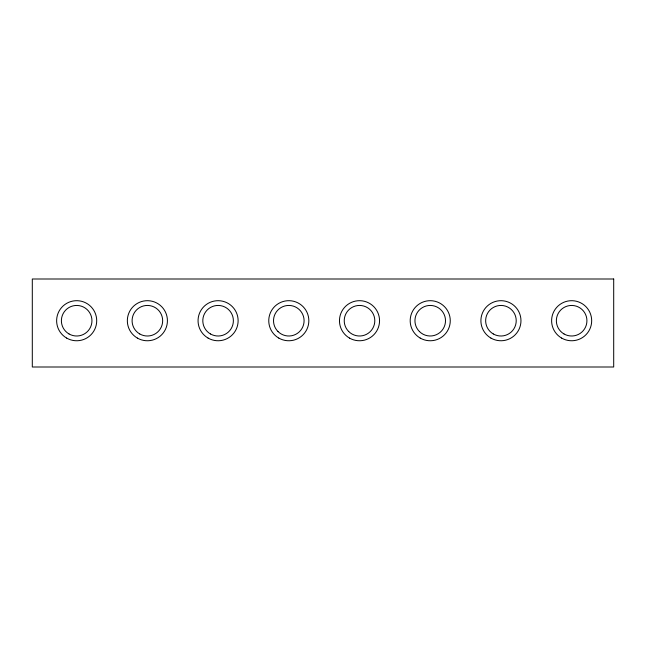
<?xml version="1.0" encoding="UTF-8"?>
<svg xmlns="http://www.w3.org/2000/svg" width="646" height="646" viewBox="0 0 646 646"><rect width="100%" height="100%" fill="white"/><g stroke="black" fill="none" stroke-linecap="round" stroke-linejoin="round"><path stroke-width="0.97" d="M613.7 278.999L32.3 278.999L32.3 367.001L613.7 367.001L613.7 278.999M66.651 338.076A20.034 20.034 0 0 0 96.706 320.723A20.034 20.034 0 0 0 66.651 303.37A20.034 20.034 0 0 0 66.651 338.076M490.92 338.076A20.034 20.034 0 0 0 520.967 320.723A20.034 20.034 0 0 0 490.92 303.37A20.034 20.034 0 0 0 490.92 338.076M420.207 338.076A20.034 20.034 0 0 0 450.262 320.723A20.034 20.034 0 0 0 420.207 303.37A20.034 20.034 0 0 0 420.207 338.076M349.494 338.076A20.034 20.034 0 0 0 379.549 320.723A20.034 20.034 0 0 0 349.494 303.37A20.034 20.034 0 0 0 349.494 338.076M561.632 338.076A20.034 20.034 0 0 0 591.679 320.723A20.034 20.034 0 0 0 561.632 303.37A20.034 20.034 0 0 0 561.632 338.076M208.077 338.076A20.034 20.034 0 0 0 238.124 320.723A20.034 20.034 0 0 0 208.077 303.37A20.034 20.034 0 0 0 208.077 338.076M278.781 338.076A20.034 20.034 0 0 0 308.836 320.723A20.034 20.034 0 0 0 278.781 303.37A20.034 20.034 0 0 0 278.781 338.076M137.364 338.076A20.034 20.034 0 0 0 167.419 320.723A20.034 20.034 0 0 0 137.364 303.37A20.034 20.034 0 0 0 137.364 338.076M69.033 333.958A15.278 15.278 0 0 0 91.95 320.723A15.278 15.278 0 0 0 69.033 307.488A15.278 15.278 0 0 0 69.033 333.958M493.294 333.958A15.278 15.278 0 0 0 516.219 320.723A15.278 15.278 0 0 0 493.294 307.488A15.278 15.278 0 0 0 493.294 333.958M419.424 331.527A15.278 15.278 0 0 0 444.981 324.68A15.278 15.278 0 0 0 426.271 305.962A15.278 15.278 0 0 0 419.424 331.527M348.711 331.527A15.278 15.278 0 0 0 374.276 324.68A15.278 15.278 0 0 0 355.558 305.962A15.278 15.278 0 0 0 348.711 331.527M564.006 333.958A15.278 15.278 0 0 0 586.923 320.723A15.278 15.278 0 0 0 564.006 307.488A15.278 15.278 0 0 0 564.006 333.958M210.451 333.958A15.278 15.278 0 0 0 233.376 320.723A15.278 15.278 0 0 0 210.451 307.488A15.278 15.278 0 0 0 210.451 333.958M277.998 331.527A15.278 15.278 0 0 0 303.563 324.68A15.278 15.278 0 0 0 284.846 305.962A15.278 15.278 0 0 0 277.998 331.527M139.738 333.958A15.278 15.278 0 0 0 162.663 320.723A15.278 15.278 0 0 0 139.738 307.488A15.278 15.278 0 0 0 139.738 333.958"/></g></svg>
